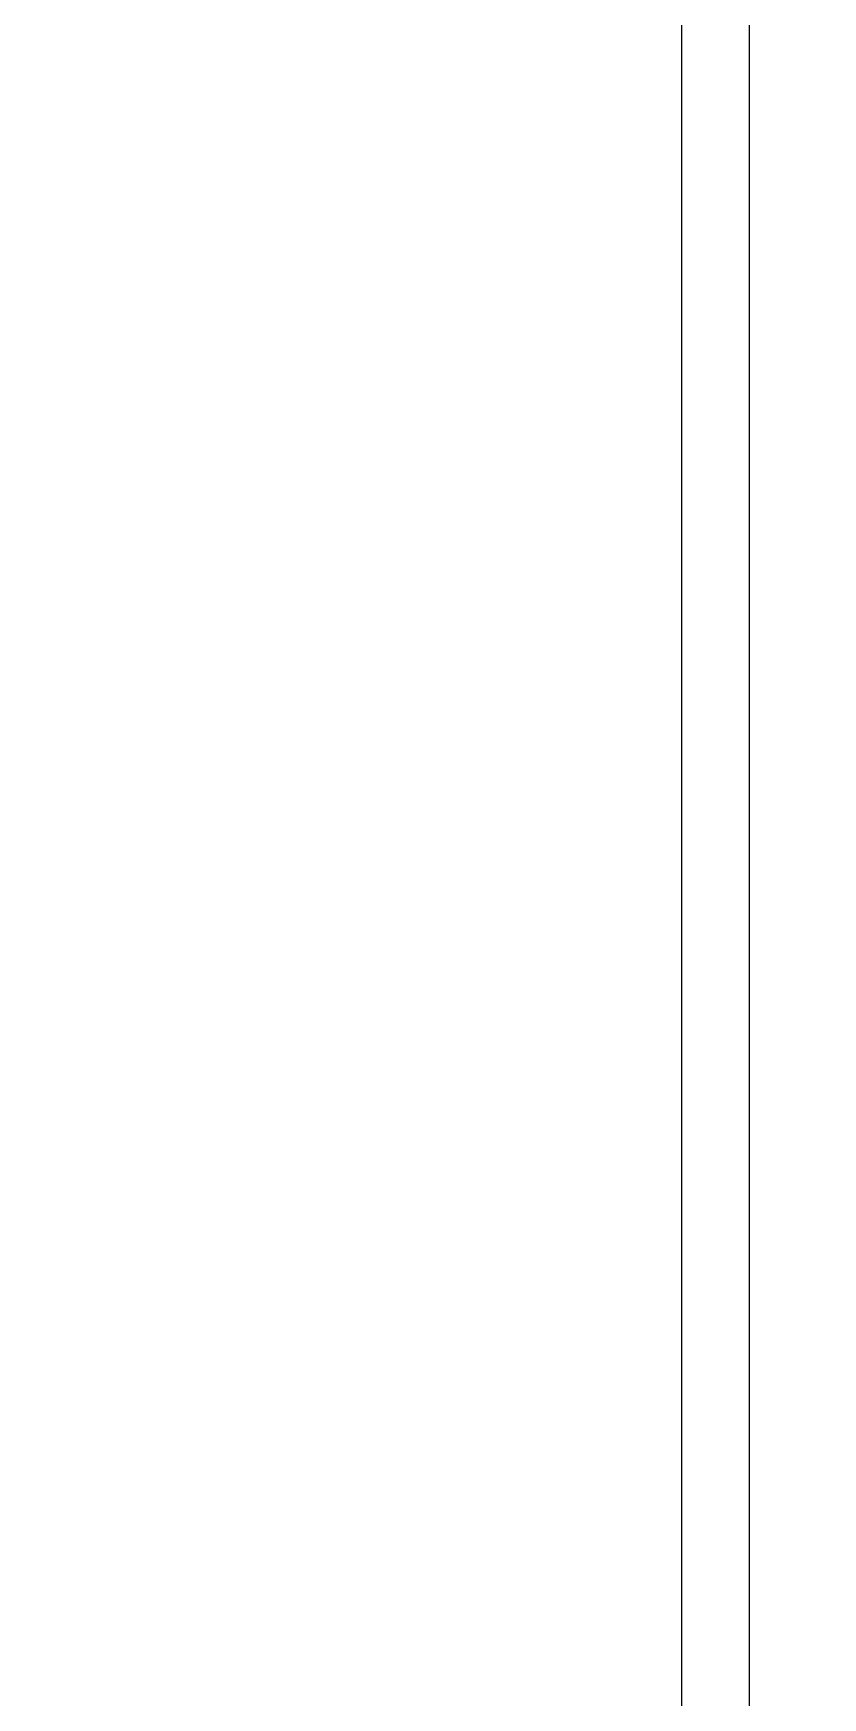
# Model space of a CAD drawing. Extents: x 11992 to 29481, y -6727 to 6811.
# Drawn here: x 13060 to 13349, y 1040 to 1649 of the extents above; entities that cross this region are included whole.
import ezdxf

# ---------------------------------------------------------------- set-up
doc = ezdxf.new("R2010")
doc.units = 0
doc.header["$MEASUREMENT"] = 0
doc.layers.get('0').update_dxf_attribs({"color": 8, "linetype": 'CONTINUOUS'})
doc.layers.add('zoylight 5回路', color=4, linetype='CONTINUOUS')

msp = doc.modelspace()

# ---------------------------------------------------------------- linework, layer by layer
for p, q in [((13322.19, 930.6, -1920.43), (13322.19, 1830.6, -1920.43)), ((13322.19, 930.6, -2370.43), (13322.19, 1830.6, -2370.43)), ((13297.19, 1816.54, -1920.43), (13297.19, 944.66, -1920.43)), ((13297.19, 1816.54, -2340.43), (13297.19, 944.66, -2340.43))]:
    msp.add_line(p, q)
at = {"layer": 'zoylight 5回路', "linetype": 'Continuous'}
msp.add_arc((20773.15, 2167.44), 8113.9, 156.205785, 184.910423, dxfattribs=at)

doc.saveas('drawing.dxf')
